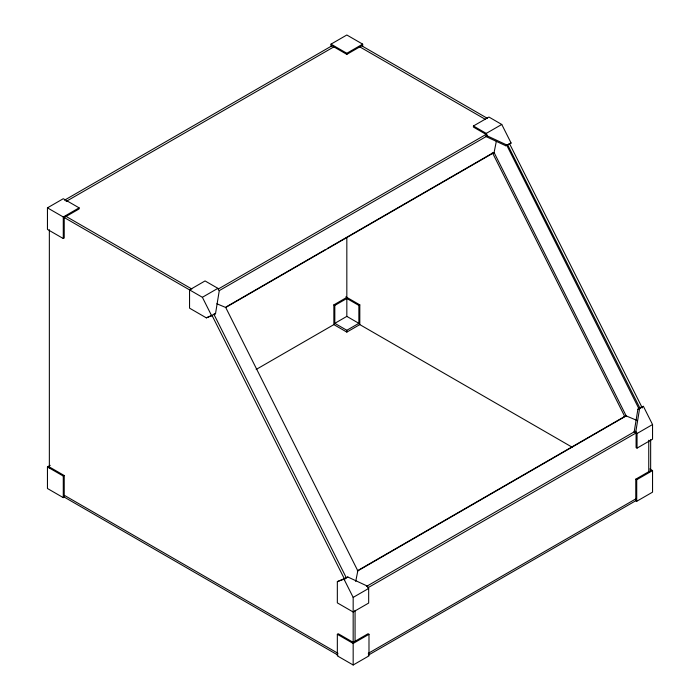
<?xml version="1.0" encoding="UTF-8"?>
<svg xmlns="http://www.w3.org/2000/svg" width="700" height="700" viewBox="0 0 700 700"><rect width="100%" height="100%" fill="white"/><g stroke="black" fill="none" stroke-linecap="round" stroke-linejoin="round"><path stroke-width="1.05" d="M473.427 125.991L473.427 127.085L486.08 134.4L486.089 136.588L505.811 145.766L511.096 143.028L501.76 124.451L488.933 117.04L473.427 125.991L486.255 133.403L487.576 136.036L507.29 145.215M215.513 313.688L219.214 290.973L217.884 288.339L205.056 280.936L189.551 289.887L189.551 308.158L206.334 317.852L215.513 313.688L214.025 314.23M638.628 408.082L643.396 406.332L652.549 424.55L637.044 433.501L634.191 431.856L637.91 409.15L639.984 408.188M652.549 424.55L652.549 439.162L637.044 448.123L637.044 433.501L635.898 431.235L639.599 408.529L643.396 406.332M355.705 581.42L357.822 570.85L225.715 307.475L216.86 303.774M637.017 420.438L626.194 415.905L494.086 152.539L496.414 140.91M47.451 207.847L63.28 198.713L79.1 207.847L79.1 208.941L64.225 217.534L64.225 237.991L63.28 238.543L47.451 229.407L47.451 207.847L63.28 216.982L79.1 207.847M331.012 46.288L331.012 44.135L346.832 35L362.661 44.135L362.661 46.288M64.479 200.209L331.713 45.929M66.124 201.451L334.556 46.471M331.012 44.135L346.832 53.27L362.661 44.135M331.957 45.78L346.832 54.364L361.707 45.78M64.453 217.656L202.379 297.29L217.884 288.339M486.255 133.403L501.76 124.451M218.234 289.039L486.439 134.19M219.222 290.658L486.465 136.369M206.334 317.852L212.1 315.534M226.135 306.924L325.351 249.638M327.241 248.544L492.608 153.072L624.724 416.447L626.194 415.905L357.822 570.85M225.715 307.475L494.086 152.539M509.582 143.789L505.811 145.766M49.35 466.935L64.225 475.528L64.225 497.088L63.28 497.639L47.451 488.495L47.451 466.935L50.242 465.325M345.87 296.817L359.809 304.868L359.809 324.608L346.832 332.098L333.856 324.608L333.856 304.868L346.832 297.377L346.832 237.449M333.856 304.868L334.81 305.419L346.832 298.48L358.864 305.419L359.809 304.868M47.451 466.935L63.28 476.07L64.225 475.528M334.81 305.419L334.81 323.33L346.832 316.382L358.864 323.33L358.864 305.419M256.174 369.451L334.556 324.205M334.81 323.33L346.832 330.269L358.864 323.33M345.17 578.156L347.812 576.992L367.535 586.18L368.672 588.446L368.672 603.059L353.168 612.01L337.339 602.875L337.339 581.63L346.29 577.745M357.297 570.841L624.724 416.447L623.989 416.71M337.339 581.63L344.015 579.18L347.812 576.992M366.389 586.477L634.576 431.637M368.287 587.571L636.466 432.731M353.168 642.67L353.168 597.398L368.672 588.446L367.719 587.895M337.339 634.305L338.293 633.754L353.168 642.346L368.043 633.754L368.988 634.305L368.988 655.865L353.168 665L337.339 655.865L337.339 634.305L353.168 643.44L368.988 634.305M649.758 468.983L652.549 470.593L652.549 492.153L636.72 501.287L635.775 500.736L635.775 479.176L650.65 470.593M635.775 479.176L636.72 479.727L652.549 470.593M368.279 653.354L635.539 499.048M368.279 655.183L636.484 500.334M486.089 136.588L487.576 136.036M509.302 143.684L511.096 143.028M638.829 408.214L641.883 407.094M491.689 153.405L492.634 153.064M637.91 409.15L639.599 408.529M634.191 431.856L635.898 431.235M361.935 45.911L487.427 118.361M359.091 46.462L485.529 119.464M637.044 448.123L636.09 447.571L636.09 432.95M359.135 324.214L572.084 447.16M65.406 216.02L191.844 289.021M64.496 495.416L338.021 653.336M63.551 496.694L338.021 655.165M509.469 143.553L642.311 407.96M507.57 144.646L639.923 408.082M213.876 314.204L346.238 577.64M211.977 315.306L344.829 579.714M202.379 297.29L211.715 315.875M344.015 579.18L353.168 597.398M506.564 144.874L639.03 408.957M650.65 439.644L650.65 470.916M648.751 440.265L648.751 472.01M636.72 479.727L636.72 501.287M355.066 610.295L355.066 641.567M353.168 643.44L353.168 665M346.832 53.27L346.832 54.364M346.832 298.48L346.832 316.382M346.832 330.269L346.832 332.098M63.28 216.982L63.28 238.543M63.28 476.07L63.28 497.639M49.35 229.723L49.35 468.081"/></g></svg>
